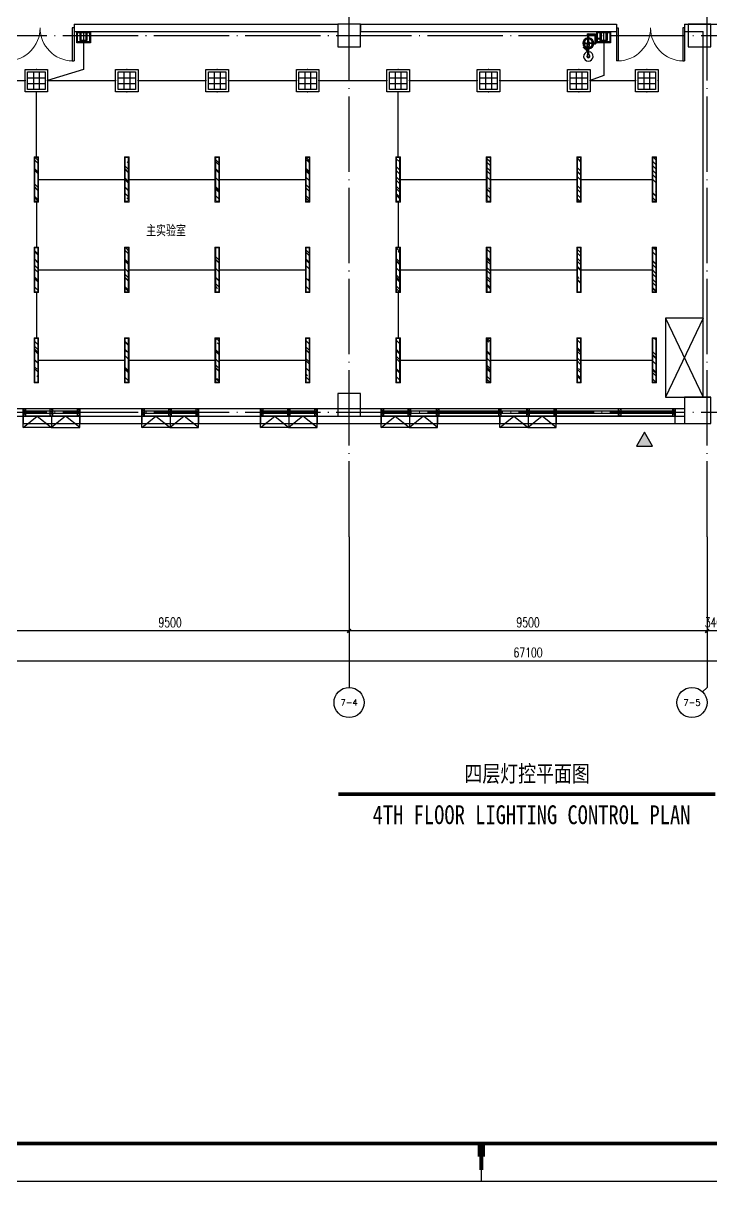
# Model space of a CAD drawing. Extents: x -621157 to 1764546, y -106808 to 741893.
# Drawn here: x 390774 to 409024, y 279584 to 310325 of the extents above; entities that cross this region are included whole.
import ezdxf
from ezdxf.enums import TextEntityAlignment as Align

# ---------------------------------------------------------------- set-up
doc = ezdxf.new("R2010")
doc.units = 0
doc.header["$LTSCALE"] = 1000
doc.header["$MEASUREMENT"] = 0
doc.linetypes.add('XREF-A-101-平面图_t3$0$DOTE', pattern=[2.42, 2, -0.2, 0.02, -0.2])
for name, color, linetype in [('0-底图', 7, 'Continuous'), ('A-DIVISION', 3, 'Continuous'), ('A-吊顶图及精装修区域', 7, 'Continuous'), ('A0-Verital$0$TK-WHITE', 7, 'Continuous'), ('AXIS_TEXT', 7, 'Continuous'), ('EQUIP-照明', 3, 'Continuous'), ('TEL_TEXT', 7, 'Continuous'), ('TK-BLUE', 7, 'Continuous'), ('WIRE-控制', 6, 'Continuous'), ('XREF-A-101-平面图_t3$0$1212121', 8, 'Continuous'), ('XREF-A-101-平面图_t3$0$A-COLUMN', 8, 'Continuous'), ('XREF-A-101-平面图_t3$0$A-DOTE', 8, 'Continuous'), ('XREF-A-101-平面图_t3$0$A-ROOM-CH', 8, 'Continuous'), ('XREF-A-101-平面图_t3$0$A-SEE', 8, 'Continuous'), ('XREF-A-101-平面图_t3$0$A-WALL', 8, 'Continuous'), ('XREF-A-101-平面图_t3$0$A-WALL-FILL', 8, 'Continuous'), ('XREF-A-101-平面图_t3$0$A-WINDOW', 8, 'Continuous'), ('XREF-A-101-平面图_t3$0$A-开启符号', 8, 'Continuous'), ('XREF-A-101-平面图_t3$0$AXIS', 8, 'Continuous'), ('XREF-A-101-平面图_t3$0$PUB_HATCH', 8, 'Continuous'), ('XREF-A-101-平面图_t3$0$PUB_TEXT', 8, 'Continuous'), ('XREF-A-101-平面图_t3$0$家具-实验室家具', 8, 'Continuous')]:
    doc.layers.add(name, color=color, linetype=linetype)
doc.layers.add('弱电设备层', color=1, linetype='Continuous', lineweight=9)
doc.layers.add('灯具图例与顶面填充$0$I-C-light', color=3, linetype='Continuous', lineweight=13)
doc.styles.add('_TEL_DIM', font='SIMPLEX', dxfattribs={"width": 0.8, "height": 3.5, "bigfont": 'HZTXT'})
doc.styles.add('COMPLEX', font='COMPLEX')
doc.styles.add('HL-LD', font='simsun.ttc', dxfattribs={"height": 500})
doc.styles.add('ST64S', font='hl-ld.shx', dxfattribs={"bigfont": 'ST64S.shx'})
doc.styles.add('XREF-A-101-平面图_t3$0$-HZDXCROMANS', font='ROMANS.shx', dxfattribs={"bigfont": 'HZDXC.shx'})
doc.styles.add('XREF-A-101-平面图_t3$0$A-AXIS-LABEL', font='COMPLEX', dxfattribs={"bigfont": 'GBCBIG'})
doc.styles.add('XREF-A-101-平面图_t3$0$A-DIM_T3', font='SIMPLEX', dxfattribs={"width": 0.705882, "bigfont": 'GBCBIG'})
doc.linetypes.add('Ground', pattern='A,0.75,-0.125,[135,sr.shx,S=0.1,R=0,X=-0.15,Y=0],0.125,-0.125', length=1.125)
doc.dimstyles.new('XREF-A-101-平面图_t3$0$A-DIM-100', dxfattribs={"dimscale": 100, "dimtxt": 2.55, "dimasz": 1, "dimexe": 2.5, "dimexo": 3, "dimgap": 1, "dimtad": 1, "dimdec": 0, "dimzin": 0, "dimdsep": 46, "dimtxsty": 'XREF-A-101-平面图_t3$0$A-DIM_T3', "dimblk": 'XREF-A-101-平面图_t3$0$_ArchTick', "dimcen": 0.09, "dimclrt": 7, "dimazin": 2, "dimtfac": 1, "dimtdec": 0, "dimtix": 1, "dimtmove": 2, "dimatfit": 3, "dimfxl": 0, "dimtolj": 1, "dimtzin": 0, "dimarcsym": 0})

# ---------------------------------------------------------------- blocks, each defined once
blk = doc.blocks.new('XREF-A-101-平面图_t3$0$柱网4F')
at = {"layer": 'XREF-A-101-平面图_t3$0$A-COLUMN'}
for points in [[(28200, -30300), (28800, -30300), (28800, -29700), (28200, -29700)], [(37500, -30300), (38100, -30300), (38100, -29700), (37500, -29700)], [(28200, -40100), (28800, -40100), (28800, -39500), (28200, -39500)], [(37400, -40300), (38100, -40300), (38100, -39600), (37400, -39600)]]:
    blk.add_lwpolyline(points, close=True, dxfattribs=at)
blk = doc.blocks.new('XREF-A-101-平面图_t3$0$G$C869EB286')
at = {"layer": 'XREF-A-101-平面图_t3$0$A-WINDOW'}
h = blk.add_hatch(dxfattribs=at)
h.set_pattern_fill('ANSI31', color=256, scale=25)
h.set_pattern_definition([(45, (-143.957, -89940), (-28.0633, 28.0633), [])])
h.paths.add_polyline_path([(0, 60), (200, 60), (200, 0), (0, 0)])
blk.add_lwpolyline([(0, 60), (200, 60), (200, 0), (0, 0)], close=True, dxfattribs=at)
blk = doc.blocks.new('XREF-A-101-平面图_t3$0$ROOM')
at = {"layer": 'XREF-A-101-平面图_t3$0$A-ROOM-CH', "style": 'XREF-A-101-平面图_t3$0$-HZDXCROMANS', "width": 0.6}
for tag, p in [('中文房间名称', (0, -1000)), ('英文房间名称', (0, -1500))]:
    blk.add_attdef(tag, text='', height=300, dxfattribs=at).set_placement(p, align=Align.CENTER)
blk = doc.blocks.new('XREF-A-101-平面图_t3$0$_ArchTick')
at = {"color": 0, "linetype": 'ByBlock', "const_width": 0.4}
blk.add_lwpolyline([(-0.5, -0.5), (0.5, 0.5)], dxfattribs=at)
blk = doc.blocks.new('*D25488')
at = {"layer": 'Defpoints', "color": 0}
for p in [(38000, -3300), (38340, -3300), (38000, -5800)]:
    blk.add_point(p, dxfattribs=at)
at = {"layer": 'XREF-A-101-平面图_t3$0$AXIS', "color": 0, "lineweight": -2}
for p, q in [((38000, -3600), (38000, -6050)), ((38340, -3600), (38340, -6050)), ((38000, -5800), (37900, -5800)), ((38340, -5800), (38000, -5800)), ((38340, -5800), (38440, -5800))]:
    blk.add_line(p, q, dxfattribs=at)
at = {"layer": 'XREF-A-101-平面图_t3$0$AXIS', "color": 0, "linetype": 'ByBlock', "lineweight": -2, "xscale": 100, "yscale": 100, "zscale": 100}
blk.add_blockref('XREF-A-101-平面图_t3$0$_ArchTick', (38000, -5800), dxfattribs=at)
at = {"layer": 'XREF-A-101-平面图_t3$0$AXIS', "color": 0, "linetype": 'ByBlock', "lineweight": -2, "xscale": 100, "yscale": 100, "zscale": 100, "rotation": 180}
blk.add_blockref('XREF-A-101-平面图_t3$0$_ArchTick', (38340, -5800), dxfattribs=at)
at = {"layer": 'XREF-A-101-平面图_t3$0$AXIS', "color": 7, "insert": (38170, -5573), "char_height": 255, "attachment_point": 5, "style": 'XREF-A-101-平面图_t3$0$A-DIM_T3'}
blk.add_mtext('\\A1;340', dxfattribs=at)
blk = doc.blocks.new('*D25489')
at = {"layer": 'Defpoints', "color": 0}
for p in [(28500, -3300), (38000, -3300), (28500, -5800)]:
    blk.add_point(p, dxfattribs=at)
at = {"layer": 'XREF-A-101-平面图_t3$0$AXIS', "color": 0, "lineweight": -2}
for p, q in [((28500, -3600), (28500, -6050)), ((38000, -3600), (38000, -6050)), ((38000, -5800), (28500, -5800))]:
    blk.add_line(p, q, dxfattribs=at)
at = {"layer": 'XREF-A-101-平面图_t3$0$AXIS', "color": 0, "linetype": 'ByBlock', "lineweight": -2, "xscale": 100, "yscale": 100, "zscale": 100, "rotation": 180}
blk.add_blockref('XREF-A-101-平面图_t3$0$_ArchTick', (28500, -5800), dxfattribs=at)
at = {"layer": 'XREF-A-101-平面图_t3$0$AXIS', "color": 0, "linetype": 'ByBlock', "lineweight": -2, "xscale": 100, "yscale": 100, "zscale": 100}
blk.add_blockref('XREF-A-101-平面图_t3$0$_ArchTick', (38000, -5800), dxfattribs=at)
at = {"layer": 'XREF-A-101-平面图_t3$0$AXIS', "color": 7, "insert": (33250, -5573), "char_height": 255, "attachment_point": 5, "style": 'XREF-A-101-平面图_t3$0$A-DIM_T3'}
blk.add_mtext('\\A1;9500', dxfattribs=at)
blk = doc.blocks.new('*D25490')
at = {"layer": 'Defpoints', "color": 0}
for p in [(19000, -3300), (28500, -3300), (19000, -5800)]:
    blk.add_point(p, dxfattribs=at)
at = {"layer": 'XREF-A-101-平面图_t3$0$AXIS', "color": 0, "lineweight": -2}
for p, q in [((19000, -3600), (19000, -6050)), ((28500, -3600), (28500, -6050)), ((28500, -5800), (19000, -5800))]:
    blk.add_line(p, q, dxfattribs=at)
at = {"layer": 'XREF-A-101-平面图_t3$0$AXIS', "color": 0, "linetype": 'ByBlock', "lineweight": -2, "xscale": 100, "yscale": 100, "zscale": 100, "rotation": 180}
blk.add_blockref('XREF-A-101-平面图_t3$0$_ArchTick', (19000, -5800), dxfattribs=at)
at = {"layer": 'XREF-A-101-平面图_t3$0$AXIS', "color": 0, "linetype": 'ByBlock', "lineweight": -2, "xscale": 100, "yscale": 100, "zscale": 100}
blk.add_blockref('XREF-A-101-平面图_t3$0$_ArchTick', (28500, -5800), dxfattribs=at)
at = {"layer": 'XREF-A-101-平面图_t3$0$AXIS', "color": 7, "insert": (23750, -5573), "char_height": 255, "attachment_point": 5, "style": 'XREF-A-101-平面图_t3$0$A-DIM_T3'}
blk.add_mtext('\\A1;9500', dxfattribs=at)
blk = doc.blocks.new('_AXISO')
blk.add_circle((0, 0), 0.5)
at = {"layer": 'AXIS_TEXT', "style": 'COMPLEX'}
blk.add_attdef('A', text='', height=0.56, dxfattribs=at).set_placement((-0.25, -0.28), (0.25, -0.28), align=Align.FIT)
blk = doc.blocks.new('*D25504')
at = {"layer": 'Defpoints', "color": 0}
for p in [(-300, -3300), (66800, -3300), (-300, -6600)]:
    blk.add_point(p, dxfattribs=at)
at = {"layer": 'XREF-A-101-平面图_t3$0$AXIS', "color": 0, "lineweight": -2}
for p, q in [((-300, -3600), (-300, -6850)), ((66800, -3600), (66800, -6850)), ((66800, -6600), (-300, -6600))]:
    blk.add_line(p, q, dxfattribs=at)
at = {"layer": 'XREF-A-101-平面图_t3$0$AXIS', "color": 0, "linetype": 'ByBlock', "lineweight": -2, "xscale": 100, "yscale": 100, "zscale": 100, "rotation": 180}
blk.add_blockref('XREF-A-101-平面图_t3$0$_ArchTick', (-300, -6600), dxfattribs=at)
at = {"layer": 'XREF-A-101-平面图_t3$0$AXIS', "color": 0, "linetype": 'ByBlock', "lineweight": -2, "xscale": 100, "yscale": 100, "zscale": 100}
blk.add_blockref('XREF-A-101-平面图_t3$0$_ArchTick', (66800, -6600), dxfattribs=at)
at = {"layer": 'XREF-A-101-平面图_t3$0$AXIS', "color": 7, "insert": (33250, -6373), "char_height": 255, "attachment_point": 5, "style": 'XREF-A-101-平面图_t3$0$A-DIM_T3'}
blk.add_mtext('\\A1;67100', dxfattribs=at)
blk = doc.blocks.new('XREF-A-101-平面图_t3$0$bz1')
at = {"layer": 'XREF-A-101-平面图_t3$0$PUB_HATCH'}
h = blk.add_hatch(color=1, dxfattribs=at)
h.dxf.hatch_style = 1
h.paths.add_polyline_path([(4866032, -641203), (4865818, -641573), (4866245, -641573)])
at = {"layer": 'XREF-A-101-平面图_t3$0$PUB_TEXT', "color": 1}
blk.add_lwpolyline([(4866032, -641203), (4865818, -641573), (4866245, -641573)], close=True, dxfattribs=at)
blk = doc.blocks.new('XREF-A-101-平面图_t3$0$G$C34B60025')
blk.add_blockref('XREF-A-101-平面图_t3$0$bz1', (-4829789, 800778))
blk = doc.blocks.new('XREF-A-101-平面图_t3$0$Shower_plan')
at = {"layer": 'XREF-A-101-平面图_t3$0$1212121'}
for p, q in [((-94, -290), (-90, -290)), ((-75, -301), (-18, -302)), ((-20, -112), (-20, -94)), ((-16, -314), (-16, -120)), ((16, -314), (16, -120)), ((75, -302), (17, -302)), ((20, -112), (20, -94)), ((160, -297), (160, -321)), ((164, -90), (164, -66)), ((184, -114), (208, -114)), ((184, -274), (208, -274)), ((212, -177), (208, -177)), ((212, -199), (208, -199)), ((215, -184), (220, -184)), ((215, -193), (220, -193)), ((-75, -315), (-22, -315)), ((-34, -355), (-31, -355)), ((-34, -361), (-31, -361)), ((-16, -607), (-16, -396)), ((16, -607), (16, -396)), ((75, -316), (22, -316)), ((94, -327), (90, -327))]:
    blk.add_line(p, q, dxfattribs=at)
for points in [[(-111, -308, -0.092425), (-109, -301, -0.095768), (-106, -295, -0.100909), (-101, -292, -0.104872), (-94, -290, -0.001591), (-94, -290, -0.100909)], [(143, -321), (184, -321, 0.414214), (208, -297), (208, -90, 0.414214), (184, -66), (23, -66)], [(143, -297), (160, -297, 0.414214), (184, -273), (184, -114, 0.414214), (160, -90), (23, -90)], [(92, -292, -0.034962), (94, -292, -0.104872), (100, -293, -0.100909), (106, -297, -0.095768), (109, -303, -0.092425), (110, -310, -0.092425)], [(-16, -530), (-128, -419, -1), (-122, -414)], [(-122, -414), (-53, -483, -1)], [(-93, -325, -0.034962), (-95, -325, -0.104872), (-101, -324, -0.100909), (-106, -320, -0.095768), (-110, -314, -0.092425), (-111, -308, -0.092425)], [(-37, -491), (-54, -491, -1), (-54, -483), (-37, -483)], [(-45, -491), (-16, -519, -1)], [(-37, -349, 0.153738), (-38, -347), (-43, -347, 0.078248), (-44, -349), (-44, -364, 0.153738), (-43, -367), (-38, -367, 0.153738), (-37, -364)], [(-23, -388), (-23, -395, 0.154019), (-19, -396), (19, -396, 0.154019), (23, -395), (23, -388)], [(110, -310, -0.092425), (109, -316, -0.095768), (105, -322, -0.100909), (100, -326, -0.104872), (94, -327, -0.001591), (94, -327, -0.100909)]]:
    blk.add_lwpolyline(points, format="xyb", dxfattribs=at)
for points in [[(-106, -308, -0.092425), (-105, -301, -0.095768), (-102, -295, -0.100909), (-96, -292, -0.104872), (-90, -290, -0.104872), (-84, -292, -0.100909), (-79, -296, -0.095768), (-75, -301, -0.092425), (-74, -308, -0.092425), (-75, -315, -0.095768), (-79, -320, -0.100909), (-84, -324, -0.104872), (-90, -325, -0.104872), (-97, -324, -0.100909), (-102, -320, -0.095768), (-105, -314, -0.092425)], [(106, -310, -0.092425), (105, -316, -0.095768), (101, -322, -0.100909), (96, -326, -0.104872), (90, -327, -0.104872), (84, -325, -0.100909), (78, -322, -0.095768), (75, -316, -0.092425), (74, -309, -0.092425), (75, -303, -0.095768), (78, -297, -0.100909), (84, -293, -0.104872), (90, -292, -0.104872), (96, -293, -0.100909), (101, -297, -0.095768), (105, -303, -0.092425)], [(221, -201), (229, -201, 0.414214), (231, -199), (231, -194, -0.414214), (232, -193), (313, -193, 0.414214), (313, -192), (313, -185, 0.414214), (313, -184), (232, -184, -0.414214), (231, -183), (231, -177, 0.414214), (229, -176), (221, -176, 0.414214), (220, -177), (220, -199, 0.414214)], [(-20, -657), (-20, -607), (20, -607), (20, -657, -1)]]:
    blk.add_lwpolyline(points, format="xyb", close=True, dxfattribs=at)
for points in [[(-22, -120), (-22, -112), (22, -112), (22, -120)], [(-37, -500), (-34, -500), (-34, -346), (-37, -346)], [(24, -388), (-24, -388), (-24, -338), (-22, -336), (22, -336), (24, -338)]]:
    blk.add_lwpolyline(points, close=True, dxfattribs=at)
for points in [[(212, -177), (214, -177), (215, -179), (215, -198), (214, -199)], [(212, -199), (214, -199), (215, -198), (215, -179), (214, -177)], [(-34, -491), (-28, -491), (-28, -483), (-34, -483)], [(-24, -371), (-31, -371), (-31, -346), (-24, -346)], [(-22, -336), (-22, -314), (22, -314), (22, -336)], [(-31, -657), (-20, -637)], [(20, -637), (31, -657), (16, -684), (-16, -684), (-31, -657)]]:
    blk.add_lwpolyline(points, dxfattribs=at)
for centre, radius in [((0, -78), 26.3), ((0, -78), 16.4), ((-60, -481), 3.91)]:
    blk.add_circle(centre, radius, dxfattribs=at)
for centre, radius, start, end in [((0, -309), 144, 96.5663, 263.4343), ((0, -309), 139, 96.804, 263.1966), ((0, -309), 111, 98.3801, 261.6205), ((0, -309), 36, 116.7475, 168.6934), ((0, -309), 18.8, 149.7809, 195.9711), ((0, -309), 144, 276.5663, 83.4343), ((0, -309), 139, 276.804, 83.1966), ((0, -309), 111, 278.6256, 81.375), ((0, -309), 36, 10.3072, 62.4104), ((0, -309), 18.8, 344.0295, 27.2237), ((0, -657), 125, 97.5816, 82.419), ((0, -309), 36, 190.3072, 231.764), ((0, -309), 36, 308.7702, 348.6934), ((0, -657), 37.5, 121.3804, 58.6121)]:
    blk.add_arc(centre, radius, start, end, dxfattribs=at)
blk = doc.blocks.new('XREF-A-101-平面图_t3$0$G$C45C07046')
at = {"layer": 'XREF-A-101-平面图_t3$0$家具-实验室家具', "color": 252}
blk.add_blockref('XREF-A-101-平面图_t3$0$Shower_plan', (134850, 310100, -507), dxfattribs=at)
blk = doc.blocks.new('XREF-A-101-平面图_t3$0$G$CBCE2A1B7')
at = {"layer": 'XREF-A-101-平面图_t3$0$A-SEE'}
blk.add_lwpolyline([(36900, 300400), (37900, 300400), (37900, 302500), (36900, 302500)], close=True, dxfattribs=at)
for points in [[(36900, 302500), (37900, 300400)], [(37900, 302500), (36900, 300400)]]:
    blk.add_lwpolyline(points, dxfattribs=at)
blk = doc.blocks.new('XREF-A-101-平面图_t3$0$DOOR2DLIB$SYSLIB$00000108')
at = {"color": 0}
for p, q in [((-0.5, 0), (-0.5, 0.4875)), ((-0.475, 0.4875), (-0.5, 0.4875)), ((-0.475, 0), (-0.475, 0.4875)), ((0.475, 0), (0.475, 0.4875)), ((0.475, 0.4875), (0.5, 0.4875)), ((0.5, 0), (0.5, 0.4875)), ((-0.5, 0), (-0.475, 0)), ((0.5, 0), (0.475, 0))]:
    blk.add_line(p, q, dxfattribs=at)
at = {"color": 0, "lineweight": 13}
for centre, start, end in [((-0.4875, 0), 0, 88.53072), ((0.4875, 0), 91.46928, 180)]:
    blk.add_arc(centre, 0.4875, start, end, dxfattribs=at)
blk = doc.blocks.new('XREF-A-101-平面图_t3$0$WINDOW2DLIB$SYSLIB$00000001')
at = {"color": 0}
for points in [[(-0.5, 0.5), (-0.5, -0.5)], [(-0.5, 0.5), (0.5, 0.5)], [(0.5, -0.5), (0.5, 0.5)], [(0.5, 0.1667), (-0.5, 0.1667)], [(0.5, -0.1667), (-0.5, -0.1667)], [(-0.5, -0.5), (0.5, -0.5)]]:
    blk.add_lwpolyline(points, dxfattribs=at)
blk = doc.blocks.new('A0-Verital$0$A$C53BD7355')
at = {"layer": 'A0-Verital$0$TK-WHITE'}
for points, const_width in [([(29650, 1000), (29650, 650)], 200), ([(29650, 1000), (29650, 300)], 100), ([(29650, 0), (29650, 1000)], 35)]:
    blk.add_lwpolyline(points, dxfattribs=dict(at, const_width=const_width))
blk = doc.blocks.new('A0-Verital')
blk.add_lwpolyline([(118900, 84100), (0, 84100), (0, 0), (118900, 0)], close=True)
at = {"const_width": 100}
blk.add_lwpolyline([(2500, 83100), (117900, 83100), (117900, 1000), (2500, 1000)], close=True, dxfattribs=at)
blk.add_blockref('A0-Verital$0$A$C53BD7355', (29800, 0))
blk = doc.blocks.new('TITLE')
at = {"layer": 'A-DIVISION', "const_width": 100}
blk.add_lwpolyline([(-5000, 0), (5000, 0)], dxfattribs=at)
at = {"layer": 'TK-BLUE'}
for tag, height, style, p in [('TITLE1', 700, 'ST64S', (117, 275)), ('TITLE2', 500, 'HL-LD', (80, -798))]:
    blk.add_attdef(tag, text='', height=height, dxfattribs=dict(at, style=style)).set_placement(p, align=Align.CENTER)
at = {"layer": 'TK-BLUE', "style": 'HL-LD'}
blk.add_attdef('SCALE', (5165, -185), '', height=500, dxfattribs=at)
blk = doc.blocks.new('G$C3816A8C5')
at = {"layer": '弱电设备层', "lineweight": -3}
for p, q in [((-114, 25), (-114, 298)), ((-114, 298), (129, 298)), ((-72, 25), (-72, 298)), ((1, 25), (1, 298)), ((87, 25), (87, 298)), ((129, 25), (129, 298))]:
    blk.add_line(p, q, dxfattribs=at)
for points in [[(-228, 0), (-228, 368), (228, 368), (228, 0)], [(-200, 25), (-200, 341), (202, 341), (202, 25)]]:
    blk.add_lwpolyline(points, close=True, dxfattribs=at)
blk = doc.blocks.new('灯具图例与顶面填充$0$顶面图例$0$16-吊线灯-011')
at = {"color": 8}
blk.add_wipeout([(0, 35), (0, -25), (600, -25), (600, 35)], dxfattribs=at)
at = {"linetype": 'ByBlock'}
h = blk.add_hatch(dxfattribs=at)
h.set_pattern_fill('AR-RROOF', color=250, scale=5, angle=45)
h.set_pattern_definition([(45, (-809054.52, -461832.93), (107.763073, 287.368196), [1905, -254, 635, -127]), (45, (-808979.98, -461668.59), (-209.239968, 29.634845), [381, -41.91, 762, -95.25]), (45, (-809085.95, -461711.69), (406.805602, 527.141034), [1016, -177.8, 508, -127])])
h.paths.add_polyline_path([(10, 25), (590, 25), (590, -15), (10, -15)])
at = {"color": 0, "linetype": 'ByBlock'}
for points in [[(0, 35), (600, 35), (600, -25), (0, -25)], [(10, 25), (590, 25), (590, -15), (10, -15)]]:
    blk.add_lwpolyline(points, close=True, dxfattribs=at)
blk = doc.blocks.new('$equip$00001153')
for p, q in [((-0.5, 0.5), (0.5, 0.5)), ((-0.5, -0.5), (-0.5, 0.5)), ((-0.385, 0.385), (0.385, 0.385)), ((-0.385, -0.385), (-0.385, 0.385)), ((-0.385, 0.128), (0.385, 0.128)), ((-0.129, 0.385), (-0.129, -0.385)), ((0.128, 0.385), (0.128, -0.385)), ((0.385, 0.385), (0.385, -0.385)), ((0.5, 0.5), (0.5, -0.5)), ((0.5, -0.5), (-0.5, -0.5)), ((-0.385, -0.129), (0.385, -0.129)), ((0.385, -0.385), (-0.385, -0.385))]:
    blk.add_line(p, q)
for p in [(-0.5, 0), (0, 0.5), (0.5, 0), (0, -0.5)]:
    blk.add_point(p)
at = {"layer": 'TEL_TEXT', "style": '_TEL_DIM', "flags": 1}
blk.add_attdef('A', text='', height=0.00002, dxfattribs=at).set_placement((0, 0), align=Align.MIDDLE_CENTER)
blk = doc.blocks.new('G$C573A90DD')
at = {"layer": 'EQUIP-照明', "xscale": 600.000000002794, "yscale": 600.0000000027358, "zscale": 600.0000000027285}
for p in [(20200, -31200), (22600, -31200), (25000, -31200), (27400, -31200), (29800, -31200), (32200, -31200), (34600, -31200), (36400, -31200)]:
    blk.add_blockref('$equip$00001153', p, dxfattribs=at)
at = {"layer": '灯具图例与顶面填充$0$I-C-light', "xscale": 2, "yscale": 2, "zscale": 2, "rotation": 90}
for p in [(20210, -34420), (22610, -34420), (25010, -34420), (27410, -34420), (29810, -34420), (32210, -34420), (34610, -34420), (36610, -34420), (20210, -36820), (22610, -36820), (25010, -36820), (27410, -36820), (29810, -36820), (32210, -36820), (34610, -36820), (36610, -36820), (20210, -39220), (22610, -39220), (25010, -39220), (27410, -39220), (29810, -39220), (32210, -39220), (34610, -39220), (36610, -39220)]:
    blk.add_blockref('灯具图例与顶面填充$0$顶面图例$0$16-吊线灯-011', p, dxfattribs=at)
blk = doc.blocks.new('XREF-A-101-平面图_t3$0$轴网(3)')
at = {"layer": 'XREF-A-101-平面图_t3$0$A-DOTE', "linetype": 'XREF-A-101-平面图_t3$0$DOTE'}
for p, q in [((28500, -3300), (28500, 43300)), ((38000, -3300), (38000, 43300)), ((-3300, 10000), (69800, 10000)), ((-3300, 0), (69800, 0))]:
    blk.add_line(p, q, dxfattribs=at)
at = {"layer": 'XREF-A-101-平面图_t3$0$AXIS'}
for p, q in [((28500, -3300), (28500, -7300)), ((38000, -3300), (38000, -7300)), ((38000, -7300), (37882.8, -7417.2))]:
    blk.add_line(p, q, dxfattribs=at)
ref = blk.add_blockref('_AXISO', (28500, -7700), dxfattribs=dict(at, xscale=800, yscale=800, zscale=800))
ref.add_attrib('A', '7-4', dxfattribs={"color": 7, "height": 163.41, "style": 'XREF-A-101-平面图_t3$0$A-AXIS-LABEL', "width": 0.935484}).set_placement((28274.3, -7781.7), (28725.7, -7781.7), align=Align.FIT)
ref = blk.add_blockref('_AXISO', (37600, -7700), dxfattribs=dict(at, xscale=800, yscale=800, zscale=800))
ref.add_attrib('A', '7-5', dxfattribs={"color": 7, "height": 168.54, "style": 'XREF-A-101-平面图_t3$0$A-AXIS-LABEL', "width": 0.933333}).set_placement((37375.3, -7784.3), (37824.7, -7784.3), align=Align.FIT)
for p1, p2, distance, picture, middle in [((66800, -3300), (-300, -3300), 3300, '*D25504', (33250, -6372.5)), ((28500, -3300), (19000, -3300), 2500, '*D25490', (23750, -5572.5)), ((38000, -3300), (28500, -3300), 2500, '*D25489', (33250, -5572.5)), ((38340, -3300), (38000, -3300), 2500, '*D25488', (38170, -5572.5))]:
    dim = blk.add_aligned_dim(p1=p1, p2=p2, distance=distance, dimstyle='XREF-A-101-平面图_t3$0$A-DIM-100', dxfattribs=at)
    dim.commit()
    dim.dimension.update_dxf_attribs({"geometry": picture, "text_midpoint": middle})
blk = doc.blocks.new('XREF-A-101-平面图_t3')
at = {"layer": 'XREF-A-101-平面图_t3$0$A-SEE'}
for points in [[(219850, 299700), (221350, 299700), (221350, 299900), (219850, 299900)], [(223000, 299700), (224500, 299700), (224500, 299900), (223000, 299900)], [(226150, 299700), (227650, 299700), (227650, 299900), (226150, 299900)], [(229350, 299700), (237150, 299700), (237150, 299900), (229350, 299900)]]:
    blk.add_lwpolyline(points, close=True, dxfattribs=at)
at = {"layer": 'XREF-A-101-平面图_t3$0$A-WALL'}
for p, q in [((221200, 310300), (228200, 310300)), ((228200, 310300), (228200, 310100)), ((228800, 310300), (235600, 310300)), ((228800, 310300), (228800, 310100)), ((237400, 310300), (238000, 310300)), ((238000, 310300), (238940, 310300)), ((221200, 310100), (228200, 310100)), ((228800, 310100), (235600, 310100)), ((237400, 310100), (237900, 310100)), ((237900, 306000), (237900, 310100)), ((237900, 300400), (237900, 306000)), ((237900, 300400), (238100, 300400))]:
    blk.add_line(p, q, dxfattribs=at)
for points in [[(221200, 310300), (221200, 310100)], [(235600, 310300), (235600, 310100)], [(237400, 310300), (237400, 310100)]]:
    blk.add_lwpolyline(points, dxfattribs=at)
at = {"layer": 'XREF-A-101-平面图_t3$0$A-WALL-FILL', "color": 171}
for p, q in [((218150, 300100), (219850, 300100)), ((221350, 300100), (223000, 300100)), ((224500, 300100), (226150, 300100)), ((227650, 300100), (229350, 300100)), ((237150, 300100), (237400, 300100)), ((237400, 300100), (237400, 299900)), ((218150, 299900), (219850, 299900)), ((221350, 299900), (223000, 299900)), ((221350, 299900), (223000, 299900)), ((224500, 299900), (226150, 299900)), ((224500, 299900), (226150, 299900)), ((227650, 299900), (229350, 299900)), ((227650, 299900), (229350, 299900)), ((230850, 299900), (232500, 299900)), ((234000, 299900), (237400, 299900)), ((237150, 299900), (237400, 299900)), ((237400, 299900), (237400, 299700)), ((221350, 299700), (223000, 299700)), ((224500, 299700), (226150, 299700)), ((227650, 299700), (229350, 299700)), ((230850, 299700), (232500, 299700)), ((234000, 299700), (237400, 299700))]:
    blk.add_line(p, q, dxfattribs=at)
for points in [[(219850, 300100), (219850, 299900)], [(221350, 300100), (221350, 299900)], [(223000, 300100), (223000, 299900)], [(224500, 300100), (224500, 299900)], [(226150, 300100), (226150, 299900)], [(227650, 300100), (227650, 299900)], [(229350, 300100), (229350, 299900)], [(237150, 300100), (237150, 299900)], [(221350, 299900), (221350, 299700)], [(223000, 299900), (223000, 299700)], [(224500, 299900), (224500, 299700)], [(226150, 299900), (226150, 299700)], [(227650, 299900), (227650, 299700)], [(229350, 299900), (229350, 299700)], [(230850, 299900), (230850, 299700)], [(232500, 299900), (232500, 299700)], [(234000, 299900), (234000, 299700)]]:
    blk.add_lwpolyline(points, dxfattribs=at)
at = {"layer": 'XREF-A-101-平面图_t3$0$A-WINDOW'}
for p, q in [((221350, 299900), (221350, 299700)), ((223000, 299900), (223000, 299700)), ((224500, 299900), (224500, 299700)), ((226150, 299900), (226150, 299700)), ((227650, 299900), (227650, 299700)), ((229350, 299900), (229350, 299700)), ((230850, 299900), (230850, 299700)), ((232500, 299900), (232500, 299700)), ((234000, 299900), (234000, 299700))]:
    blk.add_line(p, q, dxfattribs=at)
at = {"layer": 'XREF-A-101-平面图_t3$0$A-开启符号', "linetype": 'Continuous'}
for points in [[(219850, 299600), (219850, 299900), (220600, 299900), (220600, 299600)], [(221350, 299600), (221350, 299900), (220600, 299900), (220600, 299600)], [(223000, 299600), (223000, 299900), (223750, 299900), (223750, 299600)], [(224500, 299600), (224500, 299900), (223750, 299900), (223750, 299600)], [(226150, 299600), (226150, 299900), (226900, 299900), (226900, 299600)], [(227650, 299600), (227650, 299900), (226900, 299900), (226900, 299600)], [(229350, 299600), (229350, 299900), (230100, 299900), (230100, 299600)], [(230850, 299600), (230850, 299900), (230100, 299900), (230100, 299600)], [(232500, 299600), (232500, 299900), (233250, 299900), (233250, 299600)], [(234000, 299600), (234000, 299900), (233250, 299900), (233250, 299600)]]:
    blk.add_lwpolyline(points, close=True, dxfattribs=at)
for points in [[(219850, 299600), (220225, 299900), (220600, 299600)], [(221350, 299600), (220975, 299900), (220600, 299600)], [(223000, 299600), (223375, 299900), (223750, 299600)], [(224500, 299600), (224125, 299900), (223750, 299600)], [(226150, 299600), (226525, 299900), (226900, 299600)], [(227650, 299600), (227275, 299900), (226900, 299600)], [(229350, 299600), (229725, 299900), (230100, 299600)], [(230850, 299600), (230475, 299900), (230100, 299600)], [(232500, 299600), (232875, 299900), (233250, 299600)], [(234000, 299600), (233625, 299900), (233250, 299600)]]:
    blk.add_lwpolyline(points, dxfattribs=at)
for name, p in [('XREF-A-101-平面图_t3$0$G$C34B60025', (200100, 139900)), ('XREF-A-101-平面图_t3$0$G$C45C07046', (100000, 0)), ('XREF-A-101-平面图_t3$0$G$CBCE2A1B7', (200000, 0))]:
    blk.add_blockref(name, p)
at = {"layer": 'XREF-A-101-平面图_t3$0$A-COLUMN'}
blk.add_blockref('XREF-A-101-平面图_t3$0$柱网4F', (200000, 340000), dxfattribs=at)
at = {"layer": 'XREF-A-101-平面图_t3$0$A-DOTE'}
blk.add_blockref('XREF-A-101-平面图_t3$0$轴网(3)', (200000, 300000), dxfattribs=at)
at = {"layer": 'XREF-A-101-平面图_t3$0$A-ROOM-CH'}
ref = blk.add_blockref('XREF-A-101-平面图_t3$0$ROOM', (223642, 305670), dxfattribs=at)
ref.add_attrib('中文房间名称', '主实验室', dxfattribs={"height": 300, "style": 'XREF-A-101-平面图_t3$0$-HZDXCROMANS', "width": 0.8}).set_placement((223642, 304670), align=Align.CENTER)
at = {"layer": 'XREF-A-101-平面图_t3$0$A-WINDOW'}
for name, p, xscale, yscale, zscale in [('XREF-A-101-平面图_t3$0$DOOR2DLIB$SYSLIB$00000108', (220300, 310200), -1800, -1800, -1800), ('XREF-A-101-平面图_t3$0$DOOR2DLIB$SYSLIB$00000108', (236500, 310200), -1800, -1800, -1800), ('XREF-A-101-平面图_t3$0$WINDOW2DLIB$SYSLIB$00000001', (220600, 300000), 1500.000000245875, 200, 1500.000000245875), ('XREF-A-101-平面图_t3$0$WINDOW2DLIB$SYSLIB$00000001', (223750, 300000), 1500.000000245875, 200, 1500.000000245875), ('XREF-A-101-平面图_t3$0$WINDOW2DLIB$SYSLIB$00000001', (226900, 300000), 1500.000000245875, 200, 1500.000000245875), ('XREF-A-101-平面图_t3$0$WINDOW2DLIB$SYSLIB$00000001', (233250, 300000), 7800.000000116881, 200, 7800.000000116881)]:
    blk.add_blockref(name, p, dxfattribs=dict(at, xscale=xscale, yscale=yscale, zscale=zscale))
at = {"layer": 'XREF-A-101-平面图_t3$0$A-WINDOW', "rotation": 270}
for p in [(219850, 300100), (220570, 300100), (221290, 300100), (223000, 300100), (223720, 300100), (224440, 300100), (226150, 300100), (226870, 300100), (227590, 300100), (229350, 300100), (230070, 300100), (230820, 300100), (232470, 300100), (233220, 300100), (233940, 300100), (235650, 300100), (237090, 300100)]:
    blk.add_blockref('XREF-A-101-平面图_t3$0$G$C869EB286', p, dxfattribs=at)

msp = doc.modelspace()

# ---------------------------------------------------------------- block references
at = {"layer": '0-底图'}
msp.add_blockref('XREF-A-101-平面图_t3', (170924, 0), dxfattribs=at)

# ---------------------------------------------------------------- next in the draw order: block references
msp.add_blockref('A0-Verital', (343483, 279601))
at = {"layer": 'A-DIVISION'}
ref = msp.add_blockref('TITLE', (404141, 289871, 10000), dxfattribs=at)
ref.add_attrib('TITLE1', '四层灯控平面图', dxfattribs={"layer": '0', "height": 500, "style": 'ST64S'}).set_placement((404148, 290146, 10000), align=Align.CENTER)
ref.add_attrib('TITLE2', '4TH FLOOR LIGHTING CONTROL PLAN', dxfattribs={"layer": '0', "height": 500, "style": 'HL-LD', "width": 0.8}).set_placement((404266, 289073, 10000), align=Align.CENTER)
ref.add_attrib('SCALE', '1:100', (409306, 289686, 10000), dxfattribs={"layer": '0', "height": 500, "style": 'HL-LD'})
at = {"layer": 'EQUIP-照明', "color": 1, "xscale": 0.8, "yscale": 0.8, "zscale": 0.8, "rotation": 180}
for p in [(392377, 310100), (406181, 310100)]:
    msp.add_blockref('G$C3816A8C5', p, dxfattribs=at)

# ---------------------------------------------------------------- next in the draw order: block references
at = {"layer": 'A-吊顶图及精装修区域', "color": 2}
msp.add_blockref('G$C573A90DD', (370924, 340000), dxfattribs=at)

# ---------------------------------------------------------------- next in the draw order: linework, layer by layer
at = {"layer": 'WIRE-控制', "linetype": 'Ground'}
for points in [[(392377, 309806), (392377, 309100), (391424, 308800)], [(406181, 309806), (406181, 308940), (405824, 308800)], [(389024, 308800), (390824, 308800)], [(391424, 308800), (393224, 308800)], [(393824, 308800), (395624, 308800)], [(396224, 308800), (398024, 308800)], [(398624, 308800), (400424, 308800)], [(401024, 308800), (402824, 308800)], [(403424, 308800), (405224, 308800)], [(405824, 308800), (407024, 308800)], [(391124, 306780), (391124, 308500)], [(400724, 306780), (400724, 308500)], [(391184, 306180), (393464, 306180)], [(393584, 306180), (395864, 306180)], [(395984, 306180), (398264, 306180)], [(400784, 306180), (403064, 306180)], [(403184, 306180), (405464, 306180)], [(405584, 306180), (407464, 306180)], [(391124, 305580), (391124, 304380)], [(400724, 305580), (400724, 304380)], [(391184, 303780), (393464, 303780)], [(393584, 303780), (395864, 303780)], [(395984, 303780), (398264, 303780)], [(400784, 303780), (403064, 303780)], [(403184, 303780), (405464, 303780)], [(405584, 303780), (407464, 303780)], [(391124, 303180), (391124, 301980)], [(400724, 303180), (400724, 301980)], [(391184, 301380), (393464, 301380)], [(393584, 301380), (395864, 301380)], [(395984, 301380), (398264, 301380)], [(400784, 301380), (403064, 301380)], [(403184, 301380), (405464, 301380)], [(405584, 301380), (407464, 301380)]]:
    msp.add_lwpolyline(points, dxfattribs=at)

doc.saveas('drawing.dxf')
